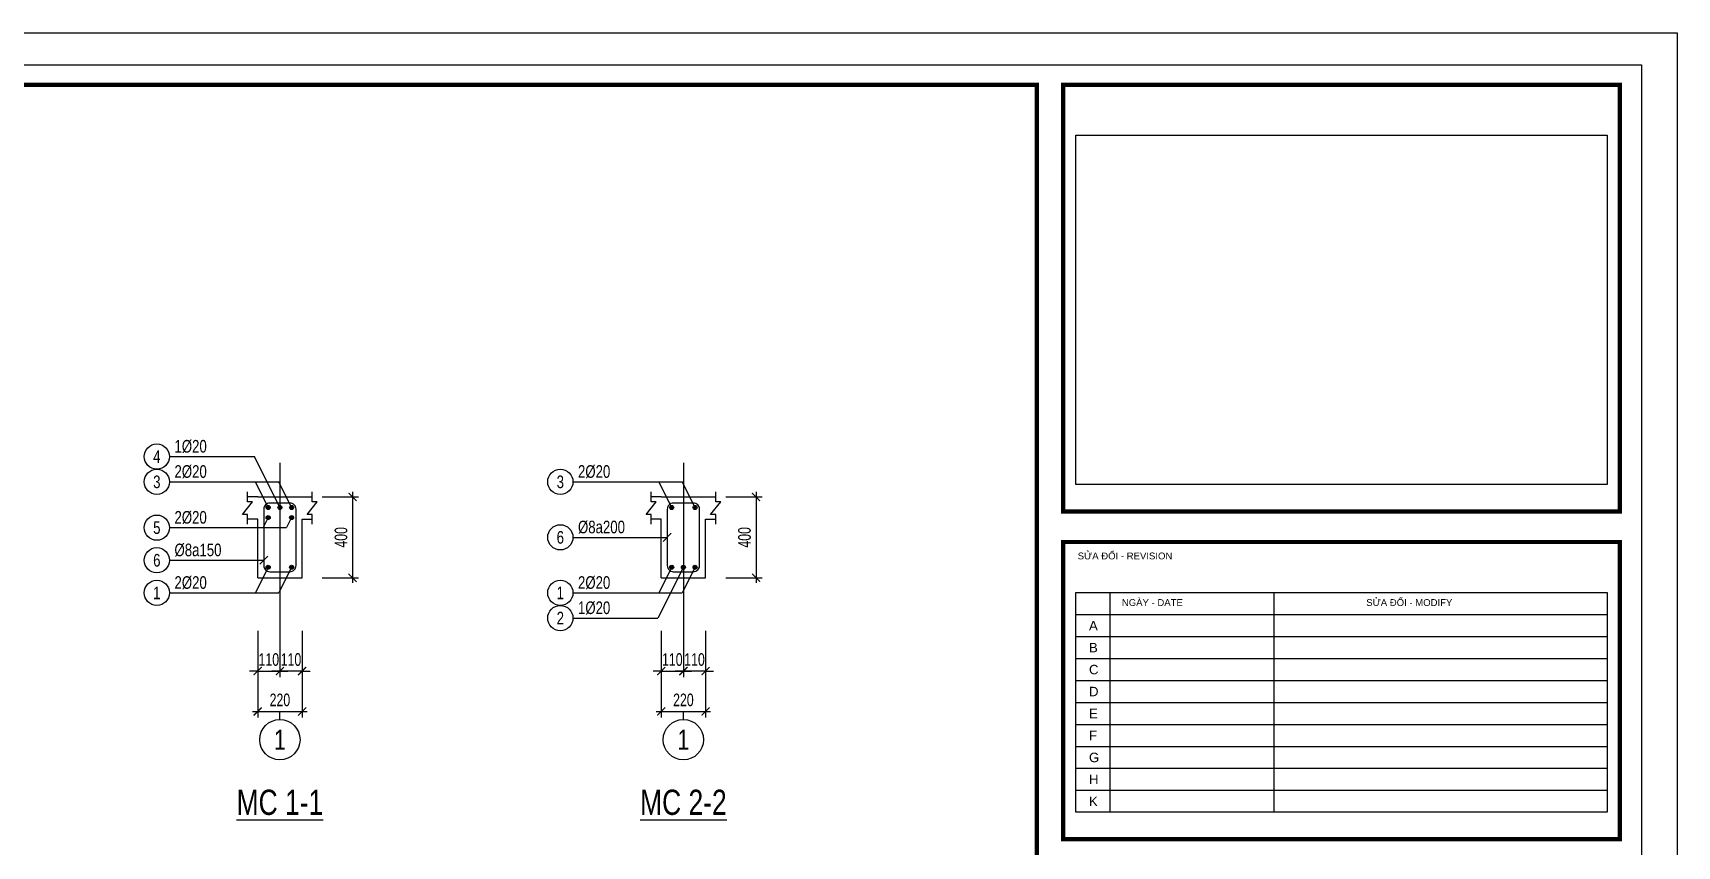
# Model space of a CAD drawing. Header units: inches. Extents: x 442278 to 842836, y -356313 to 59457.
# Drawn here: x 777336 to 785486, y -83295 to -79266 of the extents above; entities that cross this region are included whole.
import ezdxf
from ezdxf.enums import TextEntityAlignment as Align

# ---------------------------------------------------------------- set-up
doc = ezdxf.new("R2010")
doc.units = ezdxf.units.IN
doc.header["$LTSCALE"] = 250
doc.header["$MEASUREMENT"] = 0
doc.linetypes.add('CENTER', pattern=[50.8, 31.75, -6.35, 6.35, -6.35])
for name, color, linetype in [('3', 9, 'Continuous'), ('gsgsdfg', 31, 'Continuous'), ('LA.BT', 7, 'Continuous'), ('LA.DIM', 251, 'Continuous'), ('LA.KHAC', 252, 'Continuous'), ('LA.TC', 3, 'Continuous'), ('LA.TD', 30, 'Continuous'), ('LA.TEXT', 60, 'Continuous'), ('LA.TEXT.MC', 120, 'Continuous'), ('LA.TRUC', 251, 'CENTER'), ('NETTHAY', 8, 'Continuous'), ('NTHAY', 8, 'Continuous'), ('t', 153, 'Continuous')]:
    doc.layers.add(name, color=color, linetype=linetype)
doc.styles.add('S.BTEXT', font='arial.ttf', dxfattribs={"width": 0.75})
doc.styles.add('S.STEXT', font='arial.ttf', dxfattribs={"width": 0.7})
doc.styles.add('VnAvantH', font='', dxfattribs={"width": 0.7})
doc.styles.add('XREF_ISO_A1_VER$0$SWIS721', font='swiss.ttf')
doc.styles.get('VnAvantH').set_extended_font_data('.VnAvantH')
doc.dimstyles.new('S.DIM25', dxfattribs={"dimtxt": 62.5, "dimasz": 40, "dimexe": 30, "dimexo": 0, "dimgap": 25, "dimtad": 1, "dimdec": 0, "dimzin": 13, "dimdsep": 46, "dimtxsty": 'S.STEXT', "dimblk": 'ARCHTICK', "dimcen": 0, "dimdle": 25, "dimclrd": 251, "dimclre": 251, "dimclrt": 60, "dimadec": 0, "dimazin": 0, "dimtfac": 1, "dimtdec": 0, "dimtix": 1, "dimtmove": 2, "dimatfit": 3, "dimfxl": 1, "dimtolj": 1, "dimtzin": 13, "dimarcsym": 0})

# ---------------------------------------------------------------- blocks, each defined once
blk = doc.blocks.new('_ArchTick')
at = {"color": 0, "linetype": 'ByBlock', "const_width": 0.15}
blk.add_lwpolyline([(-0.5, -0.5), (0.5, 0.5)], dxfattribs=at)
blk = doc.blocks.new('*D585')
at = {"layer": 'DEFPOINTS', "color": 0, "transparency": 16777216}
for p in [(778450.3, -82227.6), (778560.3, -82227.6), (778560.3, -82427.6)]:
    blk.add_point(p, dxfattribs=at)
at = {"layer": 'LA.DIM', "color": 251, "lineweight": -2, "transparency": 16777216}
for p, q in [((778450.3, -82227.6), (778450.3, -82457.6)), ((778560.3, -82227.6), (778560.3, -82457.6)), ((778450.3, -82427.6), (778410.3, -82427.6)), ((778450.3, -82427.6), (778560.3, -82427.6)), ((778560.3, -82427.6), (778600.3, -82427.6))]:
    blk.add_line(p, q, dxfattribs=at)
at = {"layer": 'LA.DIM', "color": 251, "lineweight": -2, "transparency": 16777216, "xscale": 40, "yscale": 40, "zscale": 40}
blk.add_blockref('_ArchTick', (778450.3, -82427.6), dxfattribs=at)
at = {"layer": 'LA.DIM', "color": 251, "lineweight": -2, "transparency": 16777216, "xscale": 40, "yscale": 40, "zscale": 40, "rotation": 180}
blk.add_blockref('_ArchTick', (778560.3, -82427.6), dxfattribs=at)
at = {"layer": 'LA.DIM', "color": 60, "transparency": 16777216, "insert": (778505.3, -82370.7), "char_height": 62.5, "attachment_point": 5, "style": 'S.STEXT'}
blk.add_mtext('\\A1;110', dxfattribs=at)
blk = doc.blocks.new('*D586')
at = {"layer": 'DEFPOINTS', "color": 0, "transparency": 16777216}
for p in [(778560.3, -82227.6), (778670.3, -82227.6), (778560.3, -82427.6)]:
    blk.add_point(p, dxfattribs=at)
at = {"layer": 'LA.DIM', "color": 251, "lineweight": -2, "transparency": 16777216}
for p, q in [((778560.3, -82227.6), (778560.3, -82457.6)), ((778670.3, -82227.6), (778670.3, -82457.6)), ((778560.3, -82427.6), (778520.3, -82427.6)), ((778670.3, -82427.6), (778560.3, -82427.6)), ((778670.3, -82427.6), (778710.3, -82427.6))]:
    blk.add_line(p, q, dxfattribs=at)
at = {"layer": 'LA.DIM', "color": 251, "lineweight": -2, "transparency": 16777216, "xscale": 40, "yscale": 40, "zscale": 40}
blk.add_blockref('_ArchTick', (778560.3, -82427.6), dxfattribs=at)
at = {"layer": 'LA.DIM', "color": 251, "lineweight": -2, "transparency": 16777216, "xscale": 40, "yscale": 40, "zscale": 40, "rotation": 180}
blk.add_blockref('_ArchTick', (778670.3, -82427.6), dxfattribs=at)
at = {"layer": 'LA.DIM', "color": 60, "transparency": 16777216, "insert": (778615.3, -82370.7), "char_height": 62.5, "attachment_point": 5, "style": 'S.STEXT'}
blk.add_mtext('\\A1;110', dxfattribs=at)
blk = doc.blocks.new('*D587')
at = {"layer": 'DEFPOINTS', "color": 0, "transparency": 16777216}
for p in [(778450.3, -82227.6), (778670.3, -82227.6), (778670.3, -82627.6)]:
    blk.add_point(p, dxfattribs=at)
at = {"layer": 'LA.DIM', "color": 251, "lineweight": -2, "transparency": 16777216}
for p, q in [((778450.3, -82227.6), (778450.3, -82657.6)), ((778670.3, -82227.6), (778670.3, -82657.6)), ((778425.3, -82627.6), (778695.3, -82627.6))]:
    blk.add_line(p, q, dxfattribs=at)
at = {"layer": 'LA.DIM', "color": 251, "lineweight": -2, "transparency": 16777216, "xscale": 40, "yscale": 40, "zscale": 40, "rotation": 180}
blk.add_blockref('_ArchTick', (778450.3, -82627.6), dxfattribs=at)
at = {"layer": 'LA.DIM', "color": 251, "lineweight": -2, "transparency": 16777216, "xscale": 40, "yscale": 40, "zscale": 40}
blk.add_blockref('_ArchTick', (778670.3, -82627.6), dxfattribs=at)
at = {"layer": 'LA.DIM', "color": 60, "transparency": 16777216, "insert": (778560.3, -82570.7), "char_height": 62.5, "attachment_point": 5, "style": 'S.STEXT'}
blk.add_mtext('\\A1;220', dxfattribs=at)
blk = doc.blocks.new('*D588')
at = {"layer": 'DEFPOINTS', "color": 0, "transparency": 16777216}
for p in [(778770.3, -81565.1), (778770.3, -81965.1), (778920.3, -81965.1)]:
    blk.add_point(p, dxfattribs=at)
at = {"layer": 'LA.DIM', "color": 251, "lineweight": -2, "transparency": 16777216}
for p, q in [((778770.3, -81565.1), (778950.3, -81565.1)), ((778920.3, -81540.1), (778920.3, -81990.1)), ((778770.3, -81965.1), (778950.3, -81965.1))]:
    blk.add_line(p, q, dxfattribs=at)
at = {"layer": 'LA.DIM', "color": 251, "lineweight": -2, "transparency": 16777216, "xscale": 40, "yscale": 40, "zscale": 40}
for p, rotation in [((778920.3, -81565.1), 90), ((778920.3, -81965.1), 270)]:
    blk.add_blockref('_ArchTick', p, dxfattribs=dict(at, rotation=rotation))
at = {"layer": 'LA.DIM', "color": 60, "transparency": 16777216, "insert": (778863.3, -81765.1), "char_height": 62.5, "attachment_point": 5, "rotation": 90, "style": 'S.STEXT'}
blk.add_mtext('\\A1;400', dxfattribs=at)
blk = doc.blocks.new('BLOCK.TC')
at = {"layer": 'LA.TC'}
blk.add_hatch(color=256, dxfattribs=at).paths.add_polyline_path([(10, 0, 1), (-10, 0, 1)])
at = {"layer": 'LA.TD'}
blk.add_circle((0, 0), 10, dxfattribs=at)
blk = doc.blocks.new('*D589')
at = {"layer": 'DEFPOINTS', "color": 0, "transparency": 16777216}
for p in [(780450.3, -82227.6), (780560.3, -82227.6), (780560.3, -82427.6)]:
    blk.add_point(p, dxfattribs=at)
at = {"layer": 'LA.DIM', "color": 251, "lineweight": -2, "transparency": 16777216}
for p, q in [((780450.3, -82227.6), (780450.3, -82457.6)), ((780560.3, -82227.6), (780560.3, -82457.6)), ((780450.3, -82427.6), (780410.3, -82427.6)), ((780450.3, -82427.6), (780560.3, -82427.6)), ((780560.3, -82427.6), (780600.3, -82427.6))]:
    blk.add_line(p, q, dxfattribs=at)
at = {"layer": 'LA.DIM', "color": 251, "lineweight": -2, "transparency": 16777216, "xscale": 40, "yscale": 40, "zscale": 40}
blk.add_blockref('_ArchTick', (780450.3, -82427.6), dxfattribs=at)
at = {"layer": 'LA.DIM', "color": 251, "lineweight": -2, "transparency": 16777216, "xscale": 40, "yscale": 40, "zscale": 40, "rotation": 180}
blk.add_blockref('_ArchTick', (780560.3, -82427.6), dxfattribs=at)
at = {"layer": 'LA.DIM', "color": 60, "transparency": 16777216, "insert": (780505.3, -82370.7), "char_height": 62.5, "attachment_point": 5, "style": 'S.STEXT'}
blk.add_mtext('\\A1;110', dxfattribs=at)
blk = doc.blocks.new('*D590')
at = {"layer": 'DEFPOINTS', "color": 0, "transparency": 16777216}
for p in [(780560.3, -82227.6), (780670.3, -82227.6), (780560.3, -82427.6)]:
    blk.add_point(p, dxfattribs=at)
at = {"layer": 'LA.DIM', "color": 251, "lineweight": -2, "transparency": 16777216}
for p, q in [((780560.3, -82227.6), (780560.3, -82457.6)), ((780670.3, -82227.6), (780670.3, -82457.6)), ((780560.3, -82427.6), (780520.3, -82427.6)), ((780670.3, -82427.6), (780560.3, -82427.6)), ((780670.3, -82427.6), (780710.3, -82427.6))]:
    blk.add_line(p, q, dxfattribs=at)
at = {"layer": 'LA.DIM', "color": 251, "lineweight": -2, "transparency": 16777216, "xscale": 40, "yscale": 40, "zscale": 40}
blk.add_blockref('_ArchTick', (780560.3, -82427.6), dxfattribs=at)
at = {"layer": 'LA.DIM', "color": 251, "lineweight": -2, "transparency": 16777216, "xscale": 40, "yscale": 40, "zscale": 40, "rotation": 180}
blk.add_blockref('_ArchTick', (780670.3, -82427.6), dxfattribs=at)
at = {"layer": 'LA.DIM', "color": 60, "transparency": 16777216, "insert": (780615.3, -82370.7), "char_height": 62.5, "attachment_point": 5, "style": 'S.STEXT'}
blk.add_mtext('\\A1;110', dxfattribs=at)
blk = doc.blocks.new('*D591')
at = {"layer": 'DEFPOINTS', "color": 0, "transparency": 16777216}
for p in [(780450.3, -82227.6), (780670.3, -82227.6), (780670.3, -82627.6)]:
    blk.add_point(p, dxfattribs=at)
at = {"layer": 'LA.DIM', "color": 251, "lineweight": -2, "transparency": 16777216}
for p, q in [((780450.3, -82227.6), (780450.3, -82657.6)), ((780670.3, -82227.6), (780670.3, -82657.6)), ((780425.3, -82627.6), (780695.3, -82627.6))]:
    blk.add_line(p, q, dxfattribs=at)
at = {"layer": 'LA.DIM', "color": 251, "lineweight": -2, "transparency": 16777216, "xscale": 40, "yscale": 40, "zscale": 40, "rotation": 180}
blk.add_blockref('_ArchTick', (780450.3, -82627.6), dxfattribs=at)
at = {"layer": 'LA.DIM', "color": 251, "lineweight": -2, "transparency": 16777216, "xscale": 40, "yscale": 40, "zscale": 40}
blk.add_blockref('_ArchTick', (780670.3, -82627.6), dxfattribs=at)
at = {"layer": 'LA.DIM', "color": 60, "transparency": 16777216, "insert": (780560.3, -82570.7), "char_height": 62.5, "attachment_point": 5, "style": 'S.STEXT'}
blk.add_mtext('\\A1;220', dxfattribs=at)
blk = doc.blocks.new('*D592')
at = {"layer": 'DEFPOINTS', "color": 0, "transparency": 16777216}
for p in [(780770.3, -81565.1), (780770.3, -81965.1), (780920.3, -81965.1)]:
    blk.add_point(p, dxfattribs=at)
at = {"layer": 'LA.DIM', "color": 251, "lineweight": -2, "transparency": 16777216}
for p, q in [((780770.3, -81565.1), (780950.3, -81565.1)), ((780920.3, -81540.1), (780920.3, -81990.1)), ((780770.3, -81965.1), (780950.3, -81965.1))]:
    blk.add_line(p, q, dxfattribs=at)
at = {"layer": 'LA.DIM', "color": 251, "lineweight": -2, "transparency": 16777216, "xscale": 40, "yscale": 40, "zscale": 40}
for p, rotation in [((780920.3, -81565.1), 90), ((780920.3, -81965.1), 270)]:
    blk.add_blockref('_ArchTick', p, dxfattribs=dict(at, rotation=rotation))
at = {"layer": 'LA.DIM', "color": 60, "transparency": 16777216, "insert": (780863.3, -81765.1), "char_height": 62.5, "attachment_point": 5, "rotation": 90, "style": 'S.STEXT'}
blk.add_mtext('\\A1;400', dxfattribs=at)
blk = doc.blocks.new('KHUNG CHUAN SEICO')
at = {"layer": 'DEFPOINTS', "lineweight": -3, "ltscale": 2000}
blk.add_lwpolyline([(0, 397.16), (572.13, 397.16), (572.13, 0), (0, 0)], close=True, dxfattribs=at)
at = {"layer": 'gsgsdfg'}
blk.add_lwpolyline([(0, 397.16), (572.13, 397.16), (572.13, 0), (0, 0)], close=True, dxfattribs=at)
blk.add_lwpolyline([(0, 397.16), (572.13, 397.16), (572.13, 0), (0, 0)], close=True, dxfattribs=at)
at = {"layer": 'NETTHAY', "ltscale": 0.5}
for points, const_width in [([(26.26, 388.15), (460.75, 388.15), (460.75, 7.88), (26.26, 7.88), (26.26, 388.51)], 0.743), ([(465.32, 388.15), (562.18, 388.15), (562.18, 313.94), (465.32, 313.94), (465.32, 388.51)], 0.74), ([(465.32, 308.63), (562.18, 308.63), (562.18, 256.95), (465.32, 256.95), (465.32, 309)], 0.74)]:
    blk.add_lwpolyline(points, dxfattribs=dict(at, const_width=const_width))
at = {"layer": 'NTHAY', "lineweight": -3, "ltscale": 2000}
for p, q in [((473.5, 261.64), (473.5, 299.84)), ((502.03, 261.64), (502.03, 299.84)), ((467.64, 296.02), (559.96, 296.02)), ((467.64, 292.2), (559.96, 292.2)), ((467.64, 288.38), (559.96, 288.38)), ((467.64, 284.56), (559.96, 284.56)), ((467.64, 280.74), (559.96, 280.74)), ((467.64, 276.92), (559.96, 276.92)), ((467.64, 273.1), (559.96, 273.1)), ((467.64, 269.28), (559.96, 269.28)), ((467.64, 265.46), (559.96, 265.46))]:
    blk.add_line(p, q, dxfattribs=at)
for points in [[(24.06, 391.61), (565.91, 391.61), (565.91, 5.55), (24.06, 5.55)], [(467.54, 379.35), (559.96, 379.35), (559.96, 318.63), (467.54, 318.63)], [(467.54, 299.84), (559.96, 299.84), (559.96, 261.64), (467.54, 261.64)]]:
    blk.add_lwpolyline(points, close=True, dxfattribs=at)
at = {"layer": 'NTHAY', "lineweight": -3, "ltscale": 2000, "const_width": 0.329}
blk.add_lwpolyline([(465.32, 308.63), (562.18, 308.63), (562.18, 256.95), (465.32, 256.95)], close=True, dxfattribs=at)
at = {"layer": '3', "ltscale": 0.5, "style": 'VnAvantH'}
for tag, height, p in [('DRAWING1', 4.75, (514.01, 46.77)), ('DRAWING2', 4.75, (514.07, 36.02)), ('DATE', 2.5, (477.02, 18.64))]:
    blk.add_attdef(tag, text='', height=height, dxfattribs=at).set_placement(p, align=Align.CENTER)
at = {"layer": 't', "lineweight": -3, "width": 39.4464, "attachment_point": 1, "style": 'XREF_ISO_A1_VER$0$SWIS721'}
for s, insert, char_height in [('{\\fArial|b0|i0|c0|p34;SỬA ĐỔI - REVISION}', (467.85, 306.8), 1.1889), ('{\\fArial|b0|i0|c0|p34;NGÀY - DATE}', (475.53, 298.7), 1.1889), ('{\\fArial|b0|i0|c0|p34;SỬA ĐỔI - MODIFY}', (518.05, 298.7), 1.1889), ('{\\f.VnArialH|b0|i0|c0|p34;a}', (469.81, 294.91), 1.6436)]:
    blk.add_mtext(s, dxfattribs=dict(at, insert=insert, char_height=char_height))
at = {"layer": 't', "lineweight": 9, "char_height": 1.6436, "width": 39.4464, "attachment_point": 1, "style": 'XREF_ISO_A1_VER$0$SWIS721'}
for s, insert in [('{\\f.VnArialH|b0|i0|c0|p34;b}', (469.81, 291.09)), ('{\\f.VnArialH|b0|i0|c0|p34;c}', (469.81, 287.27)), ('{\\f.VnArialH|b0|i0|c0|p34;d}', (469.81, 283.45)), ('{\\f.VnArialH|b0|i0|c0|p34;e}', (469.81, 279.63)), ('{\\f.VnArialH|b0|i0|c0|p34;f}', (469.81, 275.81)), ('{\\f.VnArialH|b0|i0|c0|p34;g}', (469.81, 271.99)), ('{\\f.VnArialH|b0|i0|c0|p34;h}', (469.81, 268.17)), ('{\\f.VnArialH|b0|i0|c0|p34;k}', (469.81, 264.35))]:
    blk.add_mtext(s, dxfattribs=dict(at, insert=insert))

msp = doc.modelspace()

# ---------------------------------------------------------------- linework, layer by layer
at = {"layer": 'LA.BT'}
for p, q in [((778450.25, -81565.06), (778400.25, -81565.06)), ((778450.25, -81565.06), (778670.25, -81565.06)), ((778670.25, -81565.06), (778720.25, -81565.06)), ((780450.25, -81565.06), (780400.25, -81565.06)), ((780450.25, -81565.06), (780670.25, -81565.06)), ((780670.25, -81565.06), (780720.25, -81565.06)), ((778450.25, -81675.06), (778400.25, -81675.06)), ((778450.25, -81965.06), (778450.25, -81675.06)), ((778670.25, -81965.06), (778670.25, -81675.06)), ((778670.25, -81675.06), (778720.25, -81675.06)), ((780450.25, -81675.06), (780400.25, -81675.06)), ((780450.25, -81965.06), (780450.25, -81675.06)), ((780670.25, -81965.06), (780670.25, -81675.06)), ((780670.25, -81675.06), (780720.25, -81675.06)), ((778450.25, -81965.06), (778670.25, -81965.06)), ((780450.25, -81965.06), (780670.25, -81965.06))]:
    msp.add_line(p, q, dxfattribs=at)
at = {"layer": 'LA.KHAC'}
for p, q in [((778012.75, -81365.06), (778434.25, -81365.06)), ((778560.25, -81617.06), (778434.25, -81365.06)), ((778012.75, -81490.06), (778554.75, -81490.06)), ((778502.25, -81617.06), (778438.75, -81490.06)), ((778618.25, -81617.06), (778554.75, -81490.06)), ((780012.75, -81490.06), (780554.75, -81490.06)), ((780502.25, -81617.06), (780438.75, -81490.06)), ((780618.25, -81617.06), (780554.75, -81490.06)), ((778012.75, -81717.06), (778593.25, -81717.06)), ((778502.25, -81667.06), (778477.25, -81717.06)), ((778618.25, -81667.06), (778593.25, -81717.06)), ((780012.75, -81765.06), (780480.25, -81765.06)), ((778012.75, -81878.56), (778480.25, -81878.56)), ((778502.25, -81913.06), (778438.75, -82040.06)), ((778618.25, -81913.06), (778554.75, -82040.06)), ((780560.25, -81913.06), (780434.25, -82165.06)), ((780502.25, -81913.06), (780438.75, -82040.06)), ((780618.25, -81913.06), (780554.75, -82040.06)), ((778012.75, -82040.06), (778554.75, -82040.06)), ((780012.75, -82040.06), (780554.75, -82040.06)), ((780012.75, -82165.06), (780434.25, -82165.06)), ((778560.25, -82667.56), (778560.25, -82627.56)), ((780560.25, -82667.56), (780560.25, -82627.56))]:
    msp.add_line(p, q, dxfattribs=at)
at = {"layer": 'LA.KHAC', "color": 3}
for p, q in [((780460.25, -81785.06), (780500.25, -81745.06)), ((778460.25, -81898.56), (778500.25, -81858.56))]:
    msp.add_line(p, q, dxfattribs=at)
at = {"layer": 'LA.KHAC'}
for points in [[(778400.25, -81700.06), (778400.25, -81651.31), (778375.25, -81651.31), (778425.25, -81588.81), (778400.25, -81588.81), (778400.25, -81540.06)], [(778720.25, -81700.06), (778720.25, -81651.31), (778695.25, -81651.31), (778745.25, -81588.81), (778720.25, -81588.81), (778720.25, -81540.06)], [(780400.25, -81700.06), (780400.25, -81651.31), (780375.25, -81651.31), (780425.25, -81588.81), (780400.25, -81588.81), (780400.25, -81540.06)], [(780720.25, -81700.06), (780720.25, -81651.31), (780695.25, -81651.31), (780745.25, -81588.81), (780720.25, -81588.81), (780720.25, -81540.06)]]:
    msp.add_lwpolyline(points, dxfattribs=at)
for centre, radius in [((777950.25, -81365.06), 62.5), ((777950.25, -81490.06), 62.5), ((779950.25, -81490.06), 62.5), ((777950.25, -81717.06), 62.5), ((779950.25, -81765.06), 62.5), ((777950.25, -81878.56), 62.5), ((777950.25, -82040.06), 62.5), ((779950.25, -82040.06), 62.5), ((779950.25, -82165.06), 62.5), ((778560.25, -82767.56), 100), ((780560.25, -82767.56), 100)]:
    msp.add_circle(centre, radius, dxfattribs=at)
at = {"layer": 'LA.TD'}
for points in [[(778480.25, -81625.06), (778480.25, -81905.06, 0.4142136), (778510.25, -81935.06), (778610.25, -81935.06, 0.4142136), (778640.25, -81905.06), (778640.25, -81625.06, 0.4142136), (778610.25, -81595.06), (778510.25, -81595.06, 0.4142136), (778480.25, -81625.06)], [(780480.25, -81625.06), (780480.25, -81905.06, 0.4142136), (780510.25, -81935.06), (780610.25, -81935.06, 0.4142136), (780640.25, -81905.06), (780640.25, -81625.06, 0.4142136), (780610.25, -81595.06), (780510.25, -81595.06, 0.4142136), (780480.25, -81625.06)]]:
    msp.add_lwpolyline(points, format="xyb", dxfattribs=at)
at = {"layer": 'LA.TRUC'}
for p, q in [((778560.25, -81396.31), (778560.25, -82227.56)), ((780560.25, -81396.31), (780560.25, -82227.56))]:
    msp.add_line(p, q, dxfattribs=at)

# ---------------------------------------------------------------- block references
at = {"layer": 'LA.DIM', "xscale": 28.48944269395451, "yscale": 28.48944269378438, "zscale": 28.48944269370384}
msp.add_blockref('KHUNG CHUAN SEICO', (769186.02, -90580.84), dxfattribs=at)
at = {"layer": 'LA.TC'}
for p in [(778502.25, -81617.06), (778502.25, -81667.06), (778560.25, -81617.06), (778618.25, -81617.06), (778618.25, -81667.06), (780502.25, -81617.06), (780618.25, -81617.06), (778502.25, -81913.06), (778618.25, -81913.06), (780502.25, -81913.06), (780560.25, -81913.06), (780618.25, -81913.06)]:
    msp.add_blockref('BLOCK.TC', p, dxfattribs=at)

# ---------------------------------------------------------------- texts
at = {"layer": 'LA.TEXT', "style": 'S.STEXT', "width": 0.75}
for s, p in [('4', (777950.25, -81365.06)), ('3', (777950.25, -81490.06)), ('3', (779950.25, -81490.06)), ('5', (777950.25, -81717.06)), ('6', (779950.25, -81765.06)), ('6', (777950.25, -81878.56)), ('1', (777950.25, -82040.06)), ('1', (779950.25, -82040.06)), ('2', (779950.25, -82165.06))]:
    msp.add_text(s, height=62.5, dxfattribs=at).set_placement(p, align=Align.MIDDLE_CENTER)
for s, p in [('1%%c20', (778037.75, -81345.06)), ('2%%c20', (778037.75, -81470.06)), ('2%%c20', (780037.75, -81470.06)), ('2%%c20', (778037.75, -81697.06)), ('%%c8a200', (780037.75, -81745.06)), ('%%c8a150', (778037.75, -81858.56)), ('2%%c20', (778037.75, -82020.06)), ('2%%c20', (780037.75, -82020.06)), ('1%%c20', (780037.75, -82145.06))]:
    msp.add_text(s, height=62.5, dxfattribs=at).set_placement(p)
at = {"layer": 'LA.TEXT', "color": 4, "style": 'S.BTEXT', "width": 0.75}
for p in [(778560.25, -82767.56), (780560.25, -82767.56)]:
    msp.add_text('1', height=100, dxfattribs=at).set_placement(p, align=Align.MIDDLE_CENTER)
at = {"layer": 'LA.TEXT.MC', "color": 4, "style": 'S.STEXT', "width": 0.75}
for s, p in [('%%uMC 1-1', (778560.25, -83140.06)), ('%%uMC 2-2', (780560.25, -83140.06))]:
    msp.add_text(s, height=125, dxfattribs=at).set_placement(p, align=Align.CENTER)

# ---------------------------------------------------------------- dimensions: what is measured, and where the dimension line sits
at = {"layer": 'LA.DIM'}
for base, p1, p2, picture, middle in [((778920.25, -81965.06), (778770.25, -81565.06), (778770.25, -81965.06), '*D588', (778863.34, -81765.06)), ((780920.25, -81965.06), (780770.25, -81565.06), (780770.25, -81965.06), '*D592', (780863.34, -81765.06))]:
    dim = msp.add_linear_dim(base=base, p1=p1, p2=p2, angle=90, dimstyle='S.DIM25', dxfattribs=at)
    dim.commit()
    dim.dimension.update_dxf_attribs({"geometry": picture, "text_midpoint": middle})
for base, p1, p2, picture, middle in [((778560.25, -82427.56), (778450.25, -82227.56), (778560.25, -82227.56), '*D585', (778505.25, -82370.65)), ((778670.25, -82627.56), (778450.25, -82227.56), (778670.25, -82227.56), '*D587', (778560.25, -82570.65)), ((778560.25, -82427.56), (778670.25, -82227.56), (778560.25, -82227.56), '*D586', (778615.25, -82370.65)), ((780560.25, -82427.56), (780450.25, -82227.56), (780560.25, -82227.56), '*D589', (780505.25, -82370.65)), ((780670.25, -82627.56), (780450.25, -82227.56), (780670.25, -82227.56), '*D591', (780560.25, -82570.65)), ((780560.25, -82427.56), (780670.25, -82227.56), (780560.25, -82227.56), '*D590', (780615.25, -82370.65))]:
    dim = msp.add_linear_dim(base=base, p1=p1, p2=p2, dimstyle='S.DIM25', dxfattribs=at)
    dim.commit()
    dim.dimension.update_dxf_attribs({"geometry": picture, "text_midpoint": middle})

doc.saveas('drawing.dxf')
